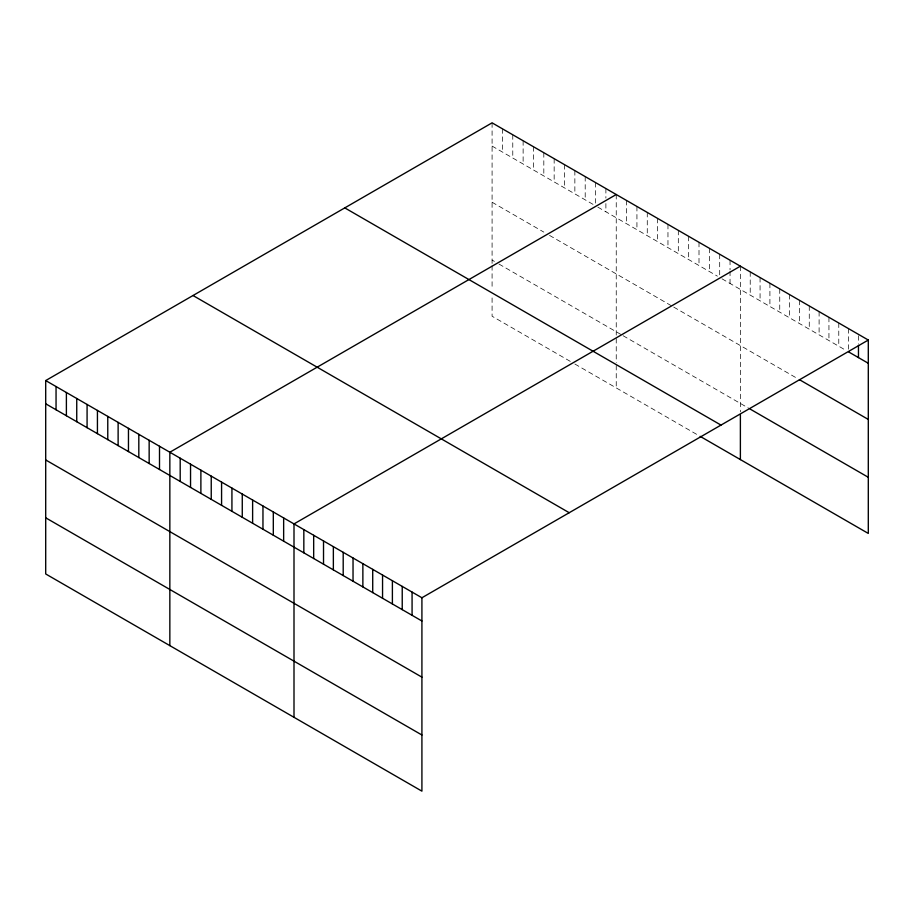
<?xml version="1.0" encoding="UTF-8"?>
<svg xmlns="http://www.w3.org/2000/svg" width="914" height="914" viewBox="0 0 914 914"><rect width="100%" height="100%" fill="white"/><g stroke="black" fill="none" stroke-linecap="round" stroke-linejoin="round"><path stroke-width="0.69" stroke-dasharray="4.57 3.43" d="M492.086 122.842L492.086 264.295M492.086 146.08L594.397 205.147M597.847 207.135L717.399 276.154M721.991 278.816L846.158 350.496M492.086 202.234L543.819 232.099M549.565 235.412L672.567 306.43M673.721 307.093L796.962 378.247M492.086 260.079L494.383 261.404M498.987 264.066L621.988 335.072M623.131 335.746L750.223 409.118M570.256 361.361L492.086 316.233L492.086 295.176M574.86 364.023L697.85 435.03M858.463 335.735L858.463 343.927M848.626 328.686L848.626 349.182M838.778 323.008L838.778 346.235M828.941 317.318L828.941 340.556M819.104 311.64L819.104 334.878M809.267 305.962L809.267 329.2M799.43 300.283L799.43 323.51M789.582 294.605L789.582 317.832M779.745 288.915L779.745 312.154M769.908 283.237L769.908 306.476M760.071 277.559L760.071 300.797M750.223 271.881L750.223 295.108M740.386 266.191L740.386 411.86M730.046 260.227L730.046 269.79M730.046 271.161L730.046 283.454M719.695 254.252L719.695 276.119M709.355 248.277L709.355 271.515M699.004 242.301L699.004 265.54M688.665 236.326L688.665 259.565M678.314 230.362L678.314 253.589M667.963 224.387L667.963 247.614M657.623 218.412L657.623 241.65M647.272 212.436L647.272 235.675M636.932 206.461L636.932 229.7M626.581 200.497L626.581 223.724M616.242 194.522L616.242 362.641M616.242 365.451L616.242 387.913M605.891 188.547L605.891 198.11M605.891 203.582L605.891 211.785M595.551 182.572L595.551 203.079M585.2 176.596L585.2 199.835M574.86 170.632L574.86 193.859M564.509 164.657L564.509 187.884M554.158 158.682L554.158 181.92M543.819 152.707L543.819 175.945M533.468 146.731L533.468 169.97M523.128 140.756L523.128 163.994M512.777 134.792L512.777 158.019M502.437 128.817L502.437 152.044M492.086 265.7L492.086 289.567"/><path stroke-width="1.37" d="M45.7 380.567L421.914 597.767L421.914 791.158L45.7 573.958L45.7 380.567L492.086 122.842L868.3 340.042L868.3 533.433L700.158 436.355M616.242 194.522L169.844 452.236L169.844 645.627M740.386 266.191L294 523.916L294 717.307M421.914 597.767L868.3 340.042M848.626 351.913L868.3 363.281M799.43 379.664L868.3 419.435M750.223 409.118L868.3 477.291M344.784 207.889L720.986 425.09M193.014 295.519L569.216 512.72M45.7 403.794L421.914 620.994M45.7 459.948L421.914 677.148M45.7 517.804L421.914 735.005M858.463 345.298L858.463 357.603M740.386 414.67L740.386 459.593M412.077 592.089L412.077 615.316M402.229 586.4L402.229 609.638M392.392 580.721L392.392 603.96M382.555 575.043L382.555 598.282M372.718 569.365L372.718 592.592M362.869 563.687L362.869 586.914M353.033 557.997L353.033 581.235M343.196 552.319L343.196 575.557M333.359 546.641L333.359 569.879M323.522 540.962L323.522 564.189M313.673 535.284L313.673 558.511M303.836 529.594L303.836 552.833M283.648 517.941L283.648 541.179M273.309 511.966L273.309 535.204M262.958 506.002L262.958 529.229M252.618 500.027L252.618 523.254M242.267 494.051L242.267 517.29M231.928 488.076L231.928 511.314M221.576 482.101L221.576 505.339M211.237 476.137L211.237 499.364M200.886 470.162L200.886 493.389M190.546 464.186L190.546 487.425M180.195 458.211L180.195 481.45M159.504 446.272L159.504 469.499M149.153 440.297L149.153 463.524M138.814 434.321L138.814 457.56M128.463 428.346L128.463 451.585M118.123 422.371L118.123 445.609M107.772 416.407L107.772 439.634M97.432 410.432L97.432 433.659M87.081 404.456L87.081 427.683M76.742 398.481L76.742 421.72M66.391 392.506L66.391 415.744M56.051 386.531L56.051 409.769"/></g></svg>
